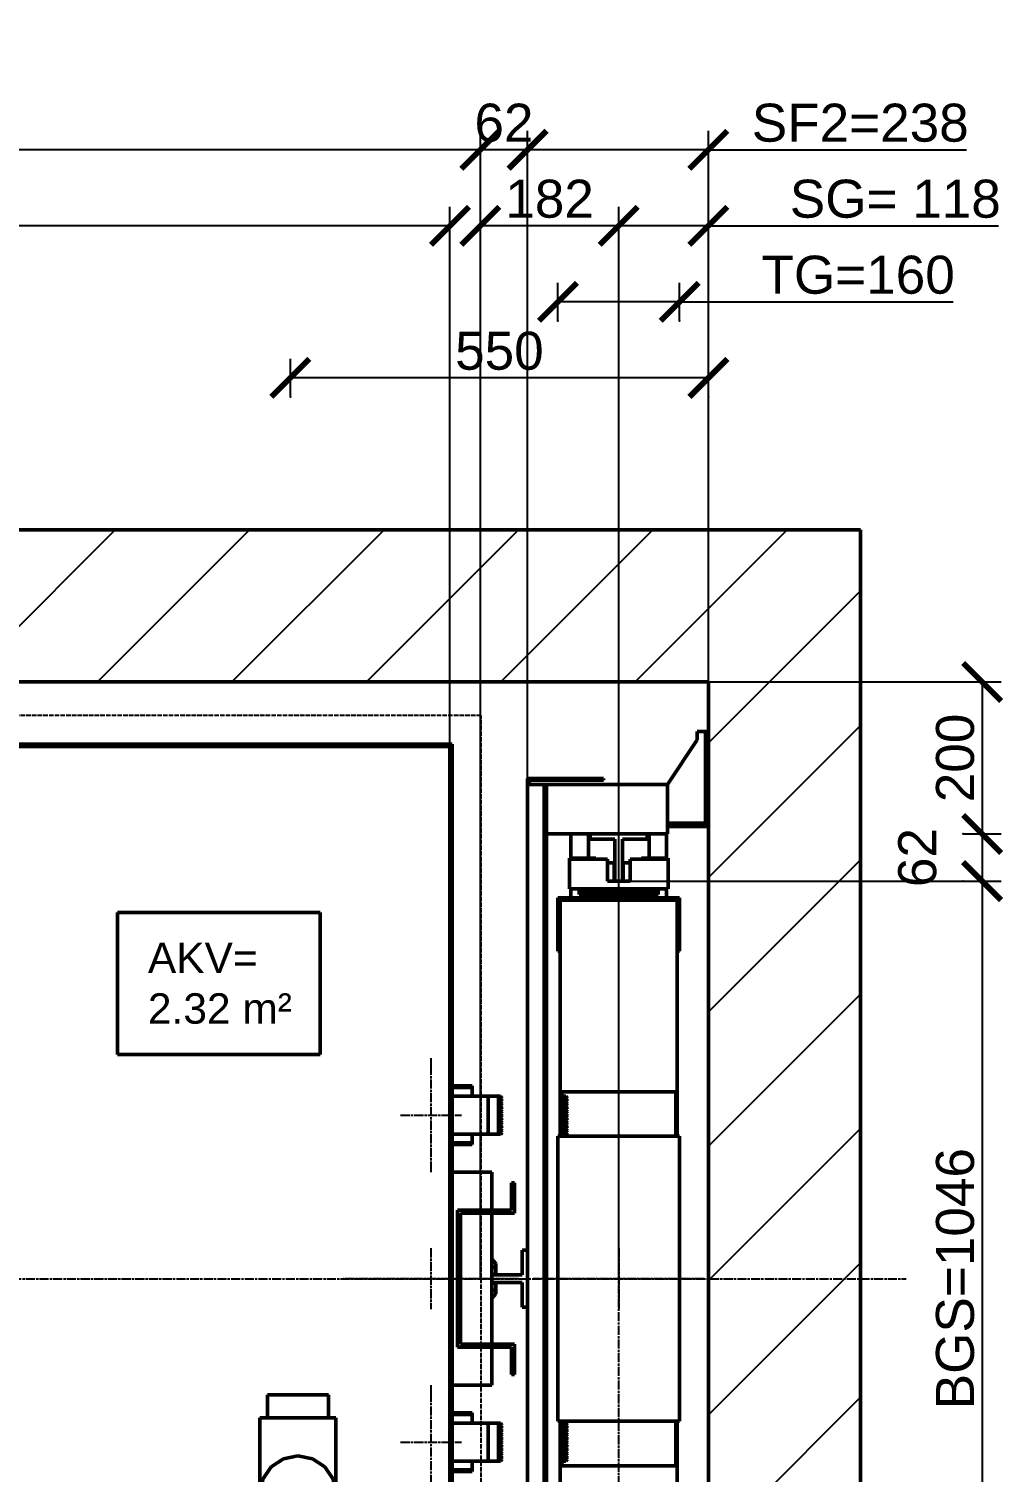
# Model space of a CAD drawing. Header units: millimetres. Extents: x -9546 to 173314, y -46180 to 27253.
# Drawn here: x 5956 to 7238, y 1536 to 3434 of the extents above; entities that cross this region are included whole.
import ezdxf

# ---------------------------------------------------------------- set-up
doc = ezdxf.new("R2010")
doc.units = ezdxf.units.MM
doc.linetypes.add('AM_ISO02W050', pattern=[7.5, 6, -1.5])
doc.linetypes.add('AM_ISO08W050', pattern=[18, 12, -1.5, 3, -1.5])
for name, color, linetype, lineweight in [('AM_0', 7, 'Continuous', 50), ('AM_5', 3, 'Continuous', 25), ('AM_8', 1, 'Continuous', 25), ('LDBuffer-AM_0', 7, 'Continuous', 50), ('LDCar-AM_0', 7, 'Continuous', 50), ('LDCar-AM_7', 4, 'AM_ISO08W050', 25), ('LDCarFrame-AM_0', 7, 'Continuous', 50), ('LDCarFrame-AM_3', 6, 'AM_ISO02W050', 25), ('LDForces-AM_0', 7, 'Continuous', 50), ('LDGear-AM_0', 7, 'Continuous', 50), ('LDGear-AM_7', 4, 'AM_ISO08W050', 25), ('LDGuides-AM_0', 7, 'Continuous', 50), ('LDRailBrackets-AM_0', 7, 'Continuous', 50), ('LDShaft-AM_0', 7, 'Continuous', 50), ('LDShaft-AM_5', 3, 'Continuous', 25), ('LDShaft-AM_7', 4, 'AM_ISO08W050', 25)]:
    doc.layers.add(name, color=color, linetype=linetype, lineweight=lineweight)
doc.styles.add('LD', font='ARIALUNI.ttf')
doc.dimstyles.new('LIFT', dxfattribs={"dimtxt": 2.5, "dimasz": 2.5, "dimexe": 1.25, "dimexo": 0, "dimgap": 0.5, "dimtad": 1, "dimdec": 0, "dimzin": 1, "dimdsep": 46, "dimtxsty": 'LD', "dimblk": 'ARCHTICK', "dimcen": 0, "dimdle": 1, "dimclrd": 3, "dimclre": 3, "dimclrt": 4, "dimadec": 0, "dimazin": 0, "dimtp": 0.1, "dimtm": 0.1, "dimtfac": 0.71, "dimtdec": 0, "dimtix": 1, "dimtmove": 0, "dimatfit": 3, "dimfxl": 1, "dimtolj": 1, "dimarcsym": 0})

# ---------------------------------------------------------------- blocks, each defined once
blk = doc.blocks.new('LD_20260309153702_00000037')
at = {"layer": 'AM_8'}
for p, q in [((1169.7, 1700), (1369.7, 1900)), ((1346.4, 1700), (1546.4, 1900)), ((1523.2, 1700), (1723.2, 1900)), ((1700, 1700), (1900, 1900)), ((1876.8, 1700), (2076.8, 1900)), ((2053.6, 1700), (2253.6, 1900)), ((2150, 1619.7), (2350, 1819.7)), ((2150, 1442.9), (2350, 1642.9)), ((2150, 1266.1), (2350, 1466.1)), ((2150, 1089.3), (2350, 1289.3)), ((2150, 912.6), (2350, 1112.6)), ((2150, 735.8), (2350, 935.8)), ((2150, 559), (2350, 759))]:
    blk.add_line(p, q, dxfattribs=at)
blk = doc.blocks.new('LD_20260309153702_00000038')
at = {"layer": 'LDShaft-AM_0'}
for p, q in [((2150, 1900), (0, 1900)), ((2350, 1900), (2150, 1900)), ((2350, -200), (2350, 1900)), ((0, 1700), (2150, 1700)), ((2150, 1635), (2150, 1700)), ((2150, 1700), (2150, 0)), ((2150, 320), (2150, 1510))]:
    blk.add_line(p, q, dxfattribs=at)
blk = doc.blocks.new('LD_20260309153702_00000044')
at = {"layer": 'LDCar-AM_0'}
for p, q in [((-803, 703), (-803, 394)), ((803, 703), (-803, 703)), ((803, -703), (803, 703)), ((-800, 394), (-800, 700)), ((-800, 700), (800, 700)), ((800, 700), (800, -700)), ((-803, 378), (-803, -703)), ((-800, -703), (-800, 378)), ((-450, -700), (-800, -700)), ((-800, -700), (-800, -703)), ((-450, -766.5), (-450, -700)), ((450, -700), (450, -766.5)), ((800, -700), (450, -700)), ((-803, -703), (-800, -703)), ((-800, -703), (-453, -703)), ((-453, -703), (-453, -763.5)), ((453, -763.5), (453, -703)), ((453, -703), (803, -703)), ((-450, -757.5), (-8, -757.5)), ((8, -757.5), (450, -757.5)), ((-453, -763.5), (-471.5, -763.5)), ((-471.5, -763.5), (-471.5, -766.5)), ((-471.5, -766.5), (-450, -766.5)), ((450, -766.5), (471.5, -766.5)), ((471.5, -763.5), (453, -763.5)), ((471.5, -766.5), (471.5, -763.5))]:
    blk.add_line(p, q, dxfattribs=at)
blk = doc.blocks.new('LD_20260309153702_00000046')
at = {"layer": 'LDForces-AM_0'}
for p, q in [((1874, 1155), (1860, 1155)), ((1860, 1155), (1860, 1105)), ((1876.5, 1155), (1874, 1155)), ((1874, 1155), (1874, 1105)), ((1874, 1105), (1874, 1155)), ((1878.5, 1152.5), (1876.5, 1155)), ((1876.5, 1150), (1878.5, 1152.5)), ((1878.5, 1147.5), (1876.5, 1150)), ((1876.5, 1145), (1878.5, 1147.5)), ((1878.5, 1142.5), (1876.5, 1145)), ((1876.5, 1140), (1878.5, 1142.5)), ((1878.5, 1137.5), (1876.5, 1140)), ((1960, 1155), (1959.5, 1155)), ((1962.5, 1155), (1960, 1155)), ((1960, 1155), (1960, 1105)), ((1960, 1105), (1960, 1155)), ((1964.5, 1152.5), (1962.5, 1155)), ((1962.5, 1150), (1964.5, 1152.5)), ((1964.5, 1147.5), (1962.5, 1150)), ((1962.5, 1145), (1964.5, 1147.5)), ((1964.5, 1142.5), (1962.5, 1145)), ((1962.5, 1140), (1964.5, 1142.5)), ((1964.5, 1137.5), (1962.5, 1140)), ((1876.5, 1135), (1878.5, 1137.5)), ((1878.5, 1132.5), (1876.5, 1135)), ((1876.5, 1130), (1878.5, 1132.5)), ((1878.5, 1127.5), (1876.5, 1130)), ((1876.5, 1125), (1878.5, 1127.5)), ((1878.5, 1122.5), (1876.5, 1125)), ((1876.5, 1120), (1878.5, 1122.5)), ((1962.5, 1135), (1964.5, 1137.5)), ((1964.5, 1132.5), (1962.5, 1135)), ((1962.5, 1130), (1964.5, 1132.5)), ((1964.5, 1127.5), (1962.5, 1130)), ((1962.5, 1125), (1964.5, 1127.5)), ((1964.5, 1122.5), (1962.5, 1125)), ((1962.5, 1120), (1964.5, 1122.5)), ((1860, 1105), (1874, 1105)), ((1874, 1105), (1876.5, 1105)), ((1878.5, 1117.5), (1876.5, 1120)), ((1876.5, 1115), (1878.5, 1117.5)), ((1878.5, 1112.5), (1876.5, 1115)), ((1876.5, 1110), (1878.5, 1112.5)), ((1878.5, 1107.5), (1876.5, 1110)), ((1876.5, 1105), (1878.5, 1107.5)), ((1959.5, 1105), (1960, 1105)), ((1960, 1105), (1962.5, 1105)), ((1964.5, 1117.5), (1962.5, 1120)), ((1962.5, 1115), (1964.5, 1117.5)), ((1964.5, 1112.5), (1962.5, 1115)), ((1962.5, 1110), (1964.5, 1112.5)), ((1964.5, 1107.5), (1962.5, 1110)), ((1962.5, 1105), (1964.5, 1107.5)), ((1874, 725), (1860, 725)), ((1860, 725), (1860, 675)), ((1876.5, 725), (1874, 725)), ((1874, 725), (1874, 675)), ((1874, 675), (1874, 725)), ((1878.5, 722.5), (1876.5, 725)), ((1876.5, 720), (1878.5, 722.5)), ((1960, 725), (1959.5, 725)), ((1962.5, 725), (1960, 725)), ((1960, 725), (1960, 675)), ((1960, 675), (1960, 725)), ((1964.5, 722.5), (1962.5, 725)), ((1962.5, 720), (1964.5, 722.5)), ((1878.5, 717.5), (1876.5, 720)), ((1876.5, 715), (1878.5, 717.5)), ((1878.5, 712.5), (1876.5, 715)), ((1876.5, 710), (1878.5, 712.5)), ((1878.5, 707.5), (1876.5, 710)), ((1876.5, 705), (1878.5, 707.5)), ((1878.5, 702.5), (1876.5, 705)), ((1876.5, 700), (1878.5, 702.5)), ((1964.5, 717.5), (1962.5, 720)), ((1962.5, 715), (1964.5, 717.5)), ((1964.5, 712.5), (1962.5, 715)), ((1962.5, 710), (1964.5, 712.5)), ((1964.5, 707.5), (1962.5, 710)), ((1962.5, 705), (1964.5, 707.5)), ((1964.5, 702.5), (1962.5, 705)), ((1962.5, 700), (1964.5, 702.5)), ((1878.5, 697.5), (1876.5, 700)), ((1876.5, 695), (1878.5, 697.5)), ((1878.5, 692.5), (1876.5, 695)), ((1876.5, 690), (1878.5, 692.5)), ((1878.5, 687.5), (1876.5, 690)), ((1876.5, 685), (1878.5, 687.5)), ((1878.5, 682.5), (1876.5, 685)), ((1964.5, 697.5), (1962.5, 700)), ((1962.5, 695), (1964.5, 697.5)), ((1964.5, 692.5), (1962.5, 695)), ((1962.5, 690), (1964.5, 692.5)), ((1964.5, 687.5), (1962.5, 690)), ((1962.5, 685), (1964.5, 687.5)), ((1964.5, 682.5), (1962.5, 685)), ((1860, 675), (1874, 675)), ((1874, 675), (1876.5, 675)), ((1876.5, 680), (1878.5, 682.5)), ((1878.5, 677.5), (1876.5, 680)), ((1876.5, 675), (1878.5, 677.5)), ((1959.5, 675), (1960, 675)), ((1960, 675), (1962.5, 675)), ((1962.5, 680), (1964.5, 682.5)), ((1964.5, 677.5), (1962.5, 680)), ((1962.5, 675), (1964.5, 677.5))]:
    blk.add_line(p, q, dxfattribs=at)
blk = doc.blocks.new('LD_20260309153702_00000047')
at = {"layer": 'LDCarFrame-AM_0'}
for p, q in [((-803, 140), (-855, 140)), ((-855, 140), (-855, 90)), ((855, 140), (803, 140)), ((855, 90), (855, 140)), ((-885, 126), (-885, 86)), ((-881, 126), (-885, 126)), ((-881, 90), (-881, 126)), ((885, 126), (881, 126)), ((881, 126), (881, 90)), ((885, 86), (885, 126)), ((-885, 86), (-814, 86)), ((-810, 90), (-881, 90)), ((-855, 86), (-855, -86)), ((-814, 86), (-814, 50)), ((-810, 50), (-810, 90)), ((881, 90), (810, 90)), ((810, 90), (810, 50)), ((814, 86), (885, 86)), ((814, 50), (814, 86)), ((855, -86), (855, 86)), ((-814, 50), (-810, 50)), ((-810, 50), (-814, 50)), ((-814, 50), (-814, -50)), ((-810, -50), (-810, 50)), ((814, 50), (810, 50)), ((810, 50), (810, -50)), ((810, 50), (814, 50)), ((814, -50), (814, 50)), ((-810, -50), (-814, -50)), ((-814, -50), (-814, -86)), ((-814, -50), (-810, -50)), ((-810, -90), (-810, -50)), ((814, -50), (810, -50)), ((810, -50), (810, -90)), ((810, -50), (814, -50)), ((814, -86), (814, -50)), ((-885, -86), (-885, -126)), ((-814, -86), (-885, -86)), ((-881, -126), (-881, -90)), ((-881, -90), (-810, -90)), ((-855, -90), (-855, -140)), ((810, -90), (881, -90)), ((885, -86), (814, -86)), ((855, -140), (855, -90)), ((881, -90), (881, -126)), ((885, -126), (885, -86)), ((-885, -126), (-881, -126)), ((881, -126), (885, -126)), ((-855, -140), (-817.5, -140)), ((803, -140), (855, -140))]:
    blk.add_line(p, q, dxfattribs=at)
blk = doc.blocks.new('LD_20260309153702_0000004F')
at = {"layer": 'LDGuides-AM_0'}
for p, q in [((31, 37.5), (24, 37.5)), ((24, 37.5), (24, 5)), ((31, -37.5), (31, 37.5)), ((24, 5), (-16, 5)), ((-16, -5), (24, -5)), ((24, -5), (24, -37.5)), ((24, -37.5), (31, -37.5))]:
    blk.add_line(p, q, dxfattribs=at)
blk = doc.blocks.new('LD_20260309153702_00000053')
at = {"layer": 'LDCarFrame-AM_0'}
for p, q in [((20.5, 20), (15, 26.3)), ((20.5, 15), (20.5, 20)), ((20.5, 15), (15, 15)), ((15, 15), (20.5, 15)), ((15, 6), (20.5, 6)), ((20.5, 6), (20.5, 15)), ((20.5, -6), (15, -6)), ((15, -15), (20.5, -15)), ((20.5, -15), (15, -15)), ((20.5, -15), (20.5, -6)), ((20.5, -20), (20.5, -15)), ((15, -26.3), (20.5, -20))]:
    blk.add_line(p, q, dxfattribs=at)
blk = doc.blocks.new('LD_20260309153702_00000055')
at = {"layer": 'LDGear-AM_0'}
for p, q in [((-803, 253.5), (-829, 253.5)), ((-829, 253.5), (-829, 251.5)), ((-829, 251.5), (-803, 251.5)), ((-803, 251.5), (-829, 251.5)), ((-829, 251.5), (-829, 240)), ((829, 253.5), (803, 253.5)), ((803, 251.5), (829, 251.5)), ((829, 251.5), (803, 251.5)), ((829, 251.5), (829, 253.5)), ((829, 240), (829, 251.5)), ((-844.3, 240), (-850, 240)), ((-850, 240), (-850, 190)), ((-828, 240), (-844.3, 240)), ((-803.7, 240), (-828, 240)), ((-803, 240), (-803.7, 240)), ((803.7, 240), (803, 240)), ((828, 240), (803.7, 240)), ((844.3, 240), (828, 240)), ((850, 240), (844.3, 240)), ((850, 190), (850, 240)), ((-850, 190), (-844.3, 190)), ((-844.3, 190), (-828, 190)), ((-829, 190), (-829, 178.5)), ((-828, 190), (-803.7, 190)), ((-803.7, 190), (-803, 190)), ((803, 190), (803.7, 190)), ((803.7, 190), (828, 190)), ((828, 190), (844.3, 190)), ((829, 178.5), (829, 190)), ((844.3, 190), (850, 190)), ((-829, 178.5), (-803, 178.5)), ((-803, 178.5), (-829, 178.5)), ((-829, 178.5), (-829, 176.5)), ((-829, 176.5), (-803, 176.5)), ((803, 178.5), (829, 178.5)), ((829, 178.5), (803, 178.5)), ((803, 176.5), (829, 176.5)), ((829, 176.5), (829, 178.5)), ((-817.5, -176.5), (-829, -176.5)), ((-829, -176.5), (-829, -178.5)), ((-829, -178.5), (-817.5, -178.5)), ((-817.5, -178.5), (-829, -178.5)), ((-829, -178.5), (-829, -190)), ((829, -176.5), (803, -176.5)), ((803, -178.5), (829, -178.5)), ((829, -178.5), (803, -178.5)), ((829, -178.5), (829, -176.5)), ((829, -190), (829, -178.5)), ((-844.3, -190), (-850, -190)), ((-850, -190), (-850, -240)), ((-828, -190), (-844.3, -190)), ((-817.5, -190), (-828, -190)), ((803.7, -190), (803, -190)), ((828, -190), (803.7, -190)), ((844.3, -190), (828, -190)), ((850, -190), (844.3, -190)), ((850, -240), (850, -190)), ((-850, -240), (-844.3, -240)), ((-844.3, -240), (-828, -240)), ((-829, -240), (-829, -251.5)), ((-828, -240), (-817.5, -240)), ((803, -240), (803.7, -240)), ((803.7, -240), (828, -240)), ((828, -240), (844.3, -240)), ((829, -251.5), (829, -240)), ((844.3, -240), (850, -240)), ((-829, -251.5), (-817.5, -251.5)), ((-817.5, -251.5), (-829, -251.5)), ((-829, -251.5), (-829, -253.5)), ((-829, -253.5), (-817.5, -253.5)), ((803, -251.5), (829, -251.5)), ((829, -251.5), (803, -251.5)), ((803, -253.5), (829, -253.5)), ((829, -253.5), (829, -251.5))]:
    blk.add_line(p, q, dxfattribs=at)
at = {"layer": 'LDGear-AM_7'}
for p, q in [((-775, 290), (-775, 280)), ((775, 290), (775, 280)), ((-775, 280), (-775, 150)), ((775, 280), (775, 150)), ((-815, 215), (-735, 215)), ((735, 215), (815, 215)), ((-775, 150), (-775, 140)), ((775, 150), (775, 140)), ((-775, -140), (-775, -150)), ((-775, -150), (-775, -280)), ((775, -140), (775, -150)), ((775, -150), (775, -280)), ((-815, -215), (-735, -215)), ((735, -215), (815, -215)), ((-775, -280), (-775, -290)), ((775, -280), (775, -290))]:
    blk.add_line(p, q, dxfattribs=at)
blk = doc.blocks.new('LD_20260309153702_00000057')
at = {"layer": 'LDGear-AM_7'}
for p, q in [((0, 40), (0, -40)), ((115, 0), (-115, 0))]:
    blk.add_line(p, q, dxfattribs=at)
blk = doc.blocks.new('LD_20260309153702_00000058')
at = {"layer": 'LDCarFrame-AM_3'}
for p, q in [((-841, 741), (-841, -756)), ((841, 741), (-841, 741)), ((-841, 741), (-841, -756)), ((841, 741), (-841, 741)), ((-841, 741), (-841, -756)), ((841, 741), (-841, 741)), ((-841, 741), (-841, -756)), ((841, 741), (-841, 741)), ((841, -756), (841, 741)), ((841, -756), (841, 741)), ((841, -756), (841, 741)), ((841, -756), (841, 741)), ((-800, 700), (-800, -700)), ((800, 700), (-800, 700)), ((800, -700), (800, 700)), ((-800, -700), (800, -700)), ((-841, -756), (841, -756)), ((-841, -756), (841, -756)), ((-841, -756), (841, -756)), ((-841, -756), (841, -756))]:
    blk.add_line(p, q, dxfattribs=at)
blk = doc.blocks.new('LD_20260309153702_00000059')
at = {"layer": 'AM_0'}
for p, q in [((-37, 212), (-40, 212)), ((-40, 212), (-40, 182)), ((-28.3, 212), (-37, 212)), ((-15.3, 212), (-28.3, 212)), ((0, 212), (-15.3, 212)), ((15.3, 212), (0, 212)), ((28.3, 212), (15.3, 212)), ((37, 212), (28.3, 212)), ((40, 212), (37, 212)), ((40, 182), (40, 212)), ((50, 182), (-50, 182)), ((-50, 182), (-50, -162)), ((-40, 182), (-37, 182)), ((-37, 182), (-28.3, 182)), ((-28.3, 182), (-15.3, 182)), ((-15.3, 182), (0, 182)), ((0, 182), (15.3, 182)), ((15.3, 182), (28.3, 182)), ((28.3, 182), (37, 182)), ((37, 182), (40, 182)), ((50, -162), (50, 182)), ((-35.4, 117.4), (-46.2, 101.1)), ((-19.1, 128.2), (-35.4, 117.4)), ((0, 132), (-19.1, 128.2)), ((19.1, 128.2), (0, 132)), ((35.4, 117.4), (19.1, 128.2)), ((46.2, 101.1), (35.4, 117.4)), ((-46.2, 101.1), (-50, 82)), ((50, 82), (46.2, 101.1)), ((-50, 82), (-46.2, 62.9)), ((46.2, 62.9), (50, 82)), ((-46.2, 62.9), (-35.4, 46.6)), ((35.4, 46.6), (46.2, 62.9)), ((-35.4, 46.6), (-19.1, 35.8)), ((19.1, 35.8), (35.4, 46.6)), ((-19.1, 35.8), (0, 32)), ((0, 32), (19.1, 35.8)), ((-50, -162), (50, -162)), ((-50, -162), (-50, -212)), ((50, -162), (-50, -162)), ((50, -212), (50, -162)), ((-50, -212), (50, -212))]:
    blk.add_line(p, q, dxfattribs=at)
blk = doc.blocks.new('LD_20260309153702_00000062')
at = {"layer": 'LDShaft-AM_7'}
blk.add_line((-1270, 0), (1400, 0), dxfattribs=at)
blk = doc.blocks.new('LD_20260309153702_00000066')
at = {"layer": 'LDCar-AM_0'}
for p, q in [((100, 658), (0, 658)), ((0, 658), (0, 650)), ((2, 656), (100, 656)), ((2, 650), (2, 656)), ((100, 656), (100, 658)), ((0, -650), (0, -658)), ((0, -658), (100, -658)), ((2, -656), (2, -650)), ((100, -656), (2, -656)), ((100, -658), (100, -656))]:
    blk.add_line(p, q, dxfattribs=at)
blk = doc.blocks.new('LD_20260309153702_00000069')
at = {"layer": 'LDRailBrackets-AM_0'}
for p, q in [((-15, 709), (-54, 650)), ((-4, 720), (-15, 720)), ((-15, 720), (-15, 709)), ((0, 720), (-4, 720)), ((-4, 720), (-4, 595)), ((-4, 595), (-4, 720)), ((0, 595), (0, 720)), ((-216, 650), (-238, 650)), ((-238, 650), (-238, -650)), ((-216, -650), (-216, 650)), ((-213, 650), (-216, 650)), ((-216, 650), (-216, -650)), ((-54, 650), (-213, 650)), ((-213, -650), (-213, 650)), ((-54, 585), (-54, 650)), ((-4, 599), (-54, 599)), ((-54, 595), (-4, 595)), ((-54, 595), (-4, 595)), ((-4, 595), (-4, 599)), ((-4, 595), (0, 595)), ((-213, 585), (-54, 585)), ((-54, -585), (-213, -585)), ((-54, -650), (-54, -585)), ((-4, -595), (-54, -595)), ((-4, -595), (-54, -595)), ((-54, -599), (-4, -599)), ((0, -595), (-4, -595)), ((-4, -595), (-4, -720)), ((-4, -720), (-4, -595)), ((-4, -599), (-4, -595)), ((0, -720), (0, -595)), ((-238, -650), (-216, -650)), ((-216, -650), (-213, -650)), ((-213, -650), (-54, -650)), ((-54, -650), (-15, -709)), ((-15, -709), (-15, -720)), ((-15, -720), (-4, -720)), ((-4, -720), (0, -720))]:
    blk.add_line(p, q, dxfattribs=at)
blk = doc.blocks.new('LD_20260309153702_0000006C')
at = {"layer": 'LDCar-AM_0'}
for p, q in [((-80, 501), (-80, 431)), ((80, 501), (-80, 501)), ((-77, 431), (-77, 498)), ((-77, 498), (77, 498)), ((77, 498), (-77, 498)), ((-77, 498), (-77, 187.5)), ((77, 498), (77, 431)), ((77, 187.5), (77, 498)), ((80, 431), (80, 501)), ((-80, 431), (-77, 431)), ((77, 431), (80, 431)), ((80, 187.5), (-80, 187.5)), ((-80, 187.5), (-80, -187.5)), ((80, -187.5), (80, 187.5)), ((-80, -187.5), (80, -187.5)), ((-77, -187.5), (-77, -498)), ((77, -498), (77, -187.5)), ((-80, -431), (-80, -501)), ((-77, -431), (-80, -431)), ((-77, -498), (-77, -431)), ((77, -431), (77, -498)), ((80, -431), (77, -431)), ((80, -501), (80, -431)), ((-80, -501), (80, -501)), ((-77, -498), (77, -498)), ((77, -498), (-77, -498))]:
    blk.add_line(p, q, dxfattribs=at)
blk = doc.blocks.new('LD_20260309153702_0000006E')
at = {"layer": 'LDBuffer-AM_0'}
for p, q in [((-40, 585), (-63, 585)), ((-63, 585), (-63, 553)), ((-37.5, 585), (-40, 585)), ((-40, 585), (-40, 553)), ((-37.5, 585), (-40, 585)), ((-40, 585), (-40, 553)), ((40, 585), (37.5, 585)), ((40, 585), (37.5, 585)), ((63, 585), (40, 585)), ((40, 553), (40, 585)), ((40, 553), (40, 585)), ((63, 553), (63, 585)), ((-63, 513), (-63, 501)), ((-6, 525), (-5, 525)), ((-6, 525), (-5, 525)), ((5, 525), (6, 525)), ((5, 525), (6, 525)), ((63, 501), (63, 513)), ((-63, -501), (-63, -513)), ((63, -513), (63, -501)), ((-5, -525), (-6, -525)), ((-5, -525), (-6, -525)), ((6, -525), (5, -525)), ((6, -525), (5, -525)), ((-63, -553), (-63, -585)), ((-40, -553), (-40, -585)), ((-40, -553), (-40, -585)), ((40, -585), (40, -553)), ((40, -585), (40, -553)), ((63, -585), (63, -553)), ((-63, -585), (-40, -585)), ((-40, -585), (-37.5, -585)), ((-40, -585), (-37.5, -585)), ((37.5, -585), (40, -585)), ((37.5, -585), (40, -585)), ((40, -585), (63, -585))]:
    blk.add_line(p, q, dxfattribs=at)
blk = doc.blocks.new('LD_20260309153702_00000070')
at = {"layer": 'LDCar-AM_7'}
blk.add_line((0, -614), (0, 614), dxfattribs=at)
blk = doc.blocks.new('LD_20260309153702_00000071')
at = {"layer": 'LDCarFrame-AM_0'}
for p, q in [((-65, 30), (-65, 29)), ((-30, 30), (-65, 30)), ((-15, 29), (-65, 29)), ((-65, 29), (-65, -10)), ((-30, 29), (-30, 30)), ((-15, 0), (-15, 29)), ((-15, 24), (-15, 0)), ((-6, 24), (-15, 24)), ((-6, 0), (-6, 24)), ((6, 24), (6, 0)), ((15, 24), (6, 24)), ((65, 29), (15, 29)), ((15, 29), (15, 0)), ((15, 0), (15, 24)), ((65, 30), (30, 30)), ((30, 30), (30, 29)), ((65, 29), (65, 30)), ((65, -10), (65, 29)), ((15, 0), (-15, 0)), ((-65, -10), (65, -10)), ((-52, -10), (-52, -14)), ((-52, -14), (52, -14)), ((52, -14), (52, -10))]:
    blk.add_line(p, q, dxfattribs=at)
blk = doc.blocks.new('LD_20260309153702_00000074')
at = {"layer": 'LDCarFrame-AM_0'}
for p, q in [((-52, -14), (-52, -17.5)), ((-52, -17.5), (52, -17.5)), ((52, -17.5), (52, -14))]:
    blk.add_line(p, q, dxfattribs=at)
blk = doc.blocks.new('LD_20260309153702_00000076')
at = {"layer": 'LDGuides-AM_0'}
for p, q in [((37.5, 31), (-37.5, 31)), ((-37.5, 31), (-37.5, 24)), ((-37.5, 24), (-5, 24)), ((-5, 24), (-5, -31)), ((5, -31), (5, 24)), ((5, 24), (37.5, 24)), ((37.5, 24), (37.5, 31)), ((-5, -31), (5, -31))]:
    blk.add_line(p, q, dxfattribs=at)
blk = doc.blocks.new('LD_20260309153702_0000007B')
at = {"layer": 'LDGear-AM_0'}
for p, q in [((-69.3, 246), (-75, 246)), ((-75, 246), (-75, 187.5)), ((-53, 246), (-69.3, 246)), ((-28.7, 246), (-53, 246)), ((0, 246), (-28.7, 246)), ((28.7, 246), (0, 246)), ((53, 246), (28.7, 246)), ((69.3, 246), (53, 246)), ((75, 246), (69.3, 246)), ((75, 187.5), (75, 246)), ((-75, -187.5), (-75, -246)), ((75, -246), (75, -187.5)), ((-75, -246), (-69.3, -246)), ((-69.3, -246), (-53, -246)), ((-53, -246), (-28.7, -246)), ((-28.7, -246), (0, -246)), ((0, -246), (28.7, -246)), ((28.7, -246), (53, -246)), ((53, -246), (69.3, -246)), ((69.3, -246), (75, -246))]:
    blk.add_line(p, q, dxfattribs=at)
blk = doc.blocks.new('LD_20260309153702_0000007C')
at = {"layer": 'LDGear-AM_7'}
for p, q in [((0, 40), (0, -40)), ((112.5, 0), (-112.5, 0))]:
    blk.add_line(p, q, dxfattribs=at)
blk = doc.blocks.new('_ArchTick')
at = {"color": 0, "linetype": 'ByBlock', "const_width": 0.15}
blk.add_lwpolyline([(-0.5, -0.5), (0.5, 0.5)], dxfattribs=at)
blk = doc.blocks.new('*D313')
at = {"layer": 'AM_5', "color": 3, "transparency": 16777216}
for p, q in [((6550, 1790), (6550, 3200)), ((6732, 1790), (6732, 3200)), ((6732, 3175), (6550, 3175))]:
    blk.add_line(p, q, dxfattribs=at)
for p in [(6550, 1790.2), (6732, 1790.2)]:
    blk.add_point(p, dxfattribs=at)
at = {"layer": 'AM_5', "color": 3, "transparency": 16777216, "xscale": 50, "yscale": 50, "zscale": 50, "rotation": 180}
blk.add_blockref('_ArchTick', (6550, 3175), dxfattribs=at)
at = {"layer": 'AM_5', "color": 3, "transparency": 16777216, "xscale": 50, "yscale": 50, "zscale": 50}
blk.add_blockref('_ArchTick', (6732, 3175), dxfattribs=at)
at = {"layer": 'AM_5', "color": 4, "transparency": 16777216, "insert": (6641, 3185), "char_height": 50, "attachment_point": 8, "style": 'LD'}
blk.add_mtext('182', dxfattribs=at)
blk = doc.blocks.new('*D319')
at = {"layer": 'LDShaft-AM_5', "color": 3, "transparency": 16777216}
for p, q in [((6550, 1790), (6550, 3300)), ((6612, 1790), (6612, 3300)), ((6612, 3275), (6550, 3275))]:
    blk.add_line(p, q, dxfattribs=at)
for p in [(6550, 1790.2), (6612, 1790.2)]:
    blk.add_point(p, dxfattribs=at)
at = {"layer": 'LDShaft-AM_5', "color": 4, "transparency": 16777216, "insert": (6581, 3285), "char_height": 50, "attachment_point": 8, "style": 'LD'}
blk.add_mtext('62', dxfattribs=at)
blk = doc.blocks.new('_NONE')
blk = doc.blocks.new('*D320')
at = {"layer": 'LDShaft-AM_5', "color": 3, "transparency": 16777216}
for p, q in [((4870, 1790), (4870, 3300)), ((6550, 1790), (6550, 3300)), ((6550, 3275), (4870, 3275))]:
    blk.add_line(p, q, dxfattribs=at)
for p in [(4870, 1790.2), (6550, 1790.2)]:
    blk.add_point(p, dxfattribs=at)
at = {"layer": 'LDShaft-AM_5', "color": 3, "transparency": 16777216, "xscale": 50, "yscale": 50, "zscale": 50, "rotation": 180}
blk.add_blockref('_ArchTick', (4870, 3275), dxfattribs=at)
at = {"layer": 'LDShaft-AM_5', "color": 3, "transparency": 16777216, "xscale": 50, "yscale": 50, "zscale": 50}
blk.add_blockref('_ArchTick', (6550, 3275), dxfattribs=at)
at = {"layer": 'LDShaft-AM_5', "color": 4, "transparency": 16777216, "insert": (5710, 3285), "char_height": 50, "attachment_point": 8, "style": 'LD'}
blk.add_mtext('BKS= 1680', dxfattribs=at)
blk = doc.blocks.new('*D322')
at = {"layer": 'LDShaft-AM_5', "color": 3, "transparency": 16777216}
for p, q in [((6300, 2950), (6300, 3000)), ((6850, 2950), (6850, 3000)), ((6850, 2975), (6300, 2975))]:
    blk.add_line(p, q, dxfattribs=at)
for p in [(6300, 2950.2), (6850, 2950.2)]:
    blk.add_point(p, dxfattribs=at)
at = {"layer": 'LDShaft-AM_5', "color": 3, "transparency": 16777216, "xscale": 50, "yscale": 50, "zscale": 50, "rotation": 180}
blk.add_blockref('_ArchTick', (6300, 2975), dxfattribs=at)
at = {"layer": 'LDShaft-AM_5', "color": 3, "transparency": 16777216, "xscale": 50, "yscale": 50, "zscale": 50}
blk.add_blockref('_ArchTick', (6850, 2975), dxfattribs=at)
at = {"layer": 'LDShaft-AM_5', "color": 4, "transparency": 16777216, "insert": (6575, 2985), "char_height": 50, "attachment_point": 8, "style": 'LD'}
blk.add_mtext('550', dxfattribs=at)
blk = doc.blocks.new('*D323')
at = {"layer": 'LDShaft-AM_5', "color": 3, "transparency": 16777216}
for p, q in [((4910, 2490), (4910, 3200)), ((6510, 2490), (6510, 3200)), ((6510, 3175), (4910, 3175))]:
    blk.add_line(p, q, dxfattribs=at)
for p in [(4910, 2490.2), (6510, 2490.2)]:
    blk.add_point(p, dxfattribs=at)
at = {"layer": 'LDShaft-AM_5', "color": 3, "transparency": 16777216, "xscale": 50, "yscale": 50, "zscale": 50, "rotation": 180}
blk.add_blockref('_ArchTick', (4910, 3175), dxfattribs=at)
at = {"layer": 'LDShaft-AM_5', "color": 3, "transparency": 16777216, "xscale": 50, "yscale": 50, "zscale": 50}
blk.add_blockref('_ArchTick', (6510, 3175), dxfattribs=at)
at = {"layer": 'LDShaft-AM_5', "color": 4, "transparency": 16777216, "insert": (5710, 3185), "char_height": 50, "attachment_point": 8, "style": 'LD'}
blk.add_mtext('BK= 1600 ', dxfattribs=at)
blk = doc.blocks.new('*D330')
at = {"layer": 'LDShaft-AM_5', "color": 3, "transparency": 16777216}
for p, q in [((6612, 1790), (6612, 3300)), ((6850, 1790), (6850, 3300)), ((6850, 3275), (6612, 3275)), ((6850, 3275), (7189.4, 3275))]:
    blk.add_line(p, q, dxfattribs=at)
for p in [(6612, 1790.2), (6850, 1790.2)]:
    blk.add_point(p, dxfattribs=at)
at = {"layer": 'LDShaft-AM_5', "color": 3, "transparency": 16777216, "xscale": 50, "yscale": 50, "zscale": 50, "rotation": 180}
blk.add_blockref('_ArchTick', (6612, 3275), dxfattribs=at)
at = {"layer": 'LDShaft-AM_5', "color": 3, "transparency": 16777216, "xscale": 50, "yscale": 50, "zscale": 50}
blk.add_blockref('_ArchTick', (6850, 3275), dxfattribs=at)
at = {"layer": 'LDShaft-AM_5', "color": 4, "transparency": 16777216, "insert": (7049.7, 3285), "char_height": 50, "attachment_point": 8, "style": 'LD'}
blk.add_mtext('SF2=238', dxfattribs=at)
blk = doc.blocks.new('*D332')
at = {"layer": 'LDShaft-AM_5', "color": 3, "transparency": 16777216}
for p, q in [((6732, 2313), (7235, 2313)), ((7210, 2313), (7210, 1267)), ((6732, 1267), (7235, 1267))]:
    blk.add_line(p, q, dxfattribs=at)
for p in [(6732.2, 2313), (6732.2, 1267)]:
    blk.add_point(p, dxfattribs=at)
at = {"layer": 'LDShaft-AM_5', "color": 3, "transparency": 16777216, "xscale": 50, "yscale": 50, "zscale": 50}
for p, rotation in [((7210, 2313), 90), ((7210, 1267), 270)]:
    blk.add_blockref('_ArchTick', p, dxfattribs=dict(at, rotation=rotation))
at = {"layer": 'LDShaft-AM_5', "color": 4, "transparency": 16777216, "insert": (7200, 1790), "char_height": 50, "attachment_point": 8, "rotation": 90, "style": 'LD'}
blk.add_mtext('BGS=1046', dxfattribs=at)
blk = doc.blocks.new('*D340')
at = {"layer": 'LDShaft-AM_5', "color": 3, "transparency": 16777216}
for p, q in [((6652, 3050), (6652, 3100)), ((6812, 3050), (6812, 3100)), ((6812, 3075), (6652, 3075)), ((6812, 3075), (7171.7, 3075))]:
    blk.add_line(p, q, dxfattribs=at)
for p in [(6652, 3050.2), (6812, 3050.2)]:
    blk.add_point(p, dxfattribs=at)
at = {"layer": 'LDShaft-AM_5', "color": 3, "transparency": 16777216, "xscale": 50, "yscale": 50, "zscale": 50}
blk.add_blockref('_ArchTick', (6652, 3075), dxfattribs=at)
at = {"layer": 'LDShaft-AM_5', "color": 3, "transparency": 16777216, "xscale": 50, "yscale": 50, "zscale": 50, "rotation": 180}
blk.add_blockref('_ArchTick', (6812, 3075), dxfattribs=at)
at = {"layer": 'LDShaft-AM_5', "color": 4, "transparency": 16777216, "insert": (7046.9, 3085), "char_height": 50, "attachment_point": 8, "style": 'LD'}
blk.add_mtext('TG=160', dxfattribs=at)
blk = doc.blocks.new('*D342')
at = {"layer": 'LDShaft-AM_5', "color": 3, "transparency": 16777216}
for p, q in [((6732, 2575), (7235, 2575)), ((7210, 2575), (7210, 2375)), ((7185, 2375), (7235, 2375))]:
    blk.add_line(p, q, dxfattribs=at)
for p in [(6732.2, 2575), (7185.2, 2375)]:
    blk.add_point(p, dxfattribs=at)
at = {"layer": 'LDShaft-AM_5', "color": 3, "transparency": 16777216, "xscale": 50, "yscale": 50, "zscale": 50}
for p, rotation in [((7210, 2575), 90), ((7210, 2375), 270)]:
    blk.add_blockref('_ArchTick', p, dxfattribs=dict(at, rotation=rotation))
at = {"layer": 'LDShaft-AM_5', "color": 4, "transparency": 16777216, "insert": (7200, 2475), "char_height": 50, "attachment_point": 8, "rotation": 90, "style": 'LD'}
blk.add_mtext('200', dxfattribs=at)
blk = doc.blocks.new('*D343')
at = {"layer": 'LDShaft-AM_5', "color": 3, "transparency": 16777216}
for p, q in [((7185, 2375), (7235, 2375)), ((7210, 2375), (7210, 2313)), ((7185, 2313), (7235, 2313))]:
    blk.add_line(p, q, dxfattribs=at)
for p in [(7185.2, 2375), (7185.2, 2313)]:
    blk.add_point(p, dxfattribs=at)
at = {"layer": 'LDShaft-AM_5', "color": 4, "transparency": 16777216, "insert": (7125, 2344), "char_height": 50, "attachment_point": 5, "rotation": 90, "style": 'LD'}
blk.add_mtext('62', dxfattribs=at)
blk = doc.blocks.new('*D345')
at = {"layer": 'LDShaft-AM_5', "color": 3, "transparency": 16777216}
for p, q in [((6732, 1790), (6732, 3200)), ((6850, 1790), (6850, 3200)), ((6850, 3175), (6732, 3175)), ((6850, 3175), (7231.6, 3175))]:
    blk.add_line(p, q, dxfattribs=at)
for p in [(6732, 1790.2), (6850, 1790.2)]:
    blk.add_point(p, dxfattribs=at)
at = {"layer": 'LDShaft-AM_5', "color": 3, "transparency": 16777216, "xscale": 50, "yscale": 50, "zscale": 50, "rotation": 180}
blk.add_blockref('_ArchTick', (6850, 3175), dxfattribs=at)
at = {"layer": 'LDShaft-AM_5', "color": 4, "transparency": 16777216, "insert": (7095.8, 3185), "char_height": 50, "attachment_point": 8, "style": 'LD'}
blk.add_mtext('SG= 118', dxfattribs=at)
blk = doc.blocks.new('LD_20260309153702_0000007F')
at = {"layer": 'LDShaft-AM_0'}
for p, q in [((1372.6, 1396.8), (1372.6, 1210.1)), ((1639.4, 1396.8), (1372.6, 1396.8)), ((1639.4, 1210.1), (1639.4, 1396.8)), ((1372.6, 1210.1), (1639.4, 1210.1))]:
    blk.add_line(p, q, dxfattribs=at)
at = {"layer": 'LDShaft-AM_0', "insert": (1412.6, 1303.5), "char_height": 40, "attachment_point": 4, "style": 'LD'}
blk.add_mtext('\\fArial Unicode MS|b0|i0;\\l\\C256;AKV=\\P2.32 m²', dxfattribs=at)

msp = doc.modelspace()

# ---------------------------------------------------------------- block references
for name, p in [('LD_20260309153702_00000062', (5710, 1790)), ('LD_20260309153702_00000037', (4700, 875)), ('LD_20260309153702_00000038', (4700, 875)), ('LD_20260309153702_00000058', (5710, 1790)), ('LD_20260309153702_00000069', (6850, 1790)), ('LD_20260309153702_00000044', (5710, 1790)), ('LD_20260309153702_00000066', (6612, 1790)), ('LD_20260309153702_00000070', (6732, 1790)), ('LD_20260309153702_0000006E', (6732, 1790)), ('LD_20260309153702_00000076', (6732, 2344)), ('LD_20260309153702_00000071', (6732, 2313)), ('LD_20260309153702_00000074', (6732, 2313)), ('LD_20260309153702_0000006C', (6732, 1790)), ('LD_20260309153702_0000007F', (4700, 875)), ('LD_20260309153702_00000055', (5710, 1790)), ('LD_20260309153702_0000007B', (6732, 1790)), ('LD_20260309153702_00000046', (4700, 875)), ('LD_20260309153702_00000047', (5710, 1790)), ('LD_20260309153702_00000057', (6485, 1790)), ('LD_20260309153702_0000004F', (6581, 1790)), ('LD_20260309153702_0000007C', (6732, 1790)), ('LD_20260309153702_00000053', (6550, 1790)), ('LD_20260309153702_00000059', (6310, 1425))]:
    msp.add_blockref(name, p)

# ---------------------------------------------------------------- dimensions: what is measured, and where the dimension line sits
at = {"layer": 'AM_5'}
dim = msp.add_linear_dim(base=(6641, 3175), p1=(6550, 1790), p2=(6732, 1790), dimstyle='LIFT', override={"dimscale": 20, "dimtxt": 2.5, "dimtix": 1}, dxfattribs=at)
dim.commit()
dim.dimension.update_dxf_attribs({"geometry": '*D313', "text_midpoint": (6641, 3175)})
at = {"layer": 'LDShaft-AM_5'}
for base, p1, p2, text, override, picture, middle in [((5710, 3275), (4870, 1790), (6550, 1790), 'BKS= <>', {"dimscale": 20, "dimtxt": 2.5, "dimtix": 1}, '*D320', (5710, 3275)), ((6731, 3275), (6612, 1790), (6850, 1790), 'SF2=<>', {"dimscale": 20, "dimtxt": 2.5, "dimjust": 2, "dimtix": 0}, '*D330', (6731, 3275)), ((5710, 3175), (4910, 2490), (6510, 2490), 'BK= 1600 ', {"dimscale": 20, "dimtxt": 2.5, "dimtix": 1}, '*D323', (5710, 3175)), ((6791, 3175), (6732, 1790), (6850, 1790), 'SG= <>', {"dimscale": 20, "dimtxt": 2.5, "dimjust": 2, "dimblk1": 'NONE', "dimtix": 0}, '*D345', (6791, 3175)), ((6732, 3075), (6652, 3050), (6812, 3050), 'TG=<>', {"dimscale": 20, "dimtxt": 2.5, "dimjust": 2, "dimtix": 0}, '*D340', (6732, 3075))]:
    dim = msp.add_linear_dim(base=base, p1=p1, p2=p2, text=text, dimstyle='LIFT', override=override, dxfattribs=at)
    dim.commit()
    dim.dimension.update_dxf_attribs({"geometry": picture, "text_midpoint": middle})
for base, p1, p2, override, picture, middle in [((6581, 3275), (6550, 1790), (6612, 1790), {"dimscale": 20, "dimtxt": 2.5, "dimblk1": 'NONE', "dimblk2": 'NONE', "dimtix": 1}, '*D319', (6581, 3275)), ((6575, 2975), (6300, 2950), (6850, 2950), {"dimscale": 20, "dimtxt": 2.5, "dimtix": 1}, '*D322', (6575, 2975))]:
    dim = msp.add_linear_dim(base=base, p1=p1, p2=p2, dimstyle='LIFT', override=override, dxfattribs=at)
    dim.commit()
    dim.dimension.update_dxf_attribs({"geometry": picture, "text_midpoint": middle})
for base, p1, p2, override, picture, middle in [((7210, 2475), (7185, 2375), (6732, 2575), {"dimscale": 20, "dimtxt": 2.5, "dimtix": 1}, '*D342', (7210, 2475)), ((7210, 2344), (7185, 2313), (7185, 2375), {"dimscale": 20, "dimtxt": 2.5, "dimblk1": 'NONE', "dimblk2": 'NONE', "dimtix": 1, "dimtmove": 2}, '*D343', (7125, 2344))]:
    dim = msp.add_linear_dim(base=base, p1=p1, p2=p2, angle=90, dimstyle='LIFT', override=override, dxfattribs=at)
    dim.commit()
    dim.dimension.update_dxf_attribs({"geometry": picture, "text_midpoint": middle})
dim = msp.add_linear_dim(base=(7210, 1790), p1=(6732, 1267), p2=(6732, 2313), angle=90, text='BGS=<>', dimstyle='LIFT', override={"dimscale": 20, "dimtxt": 2.5, "dimtix": 1}, dxfattribs=at)
dim.commit()
dim.dimension.update_dxf_attribs({"geometry": '*D332', "text_midpoint": (7210, 1790)})

doc.saveas('drawing.dxf')
